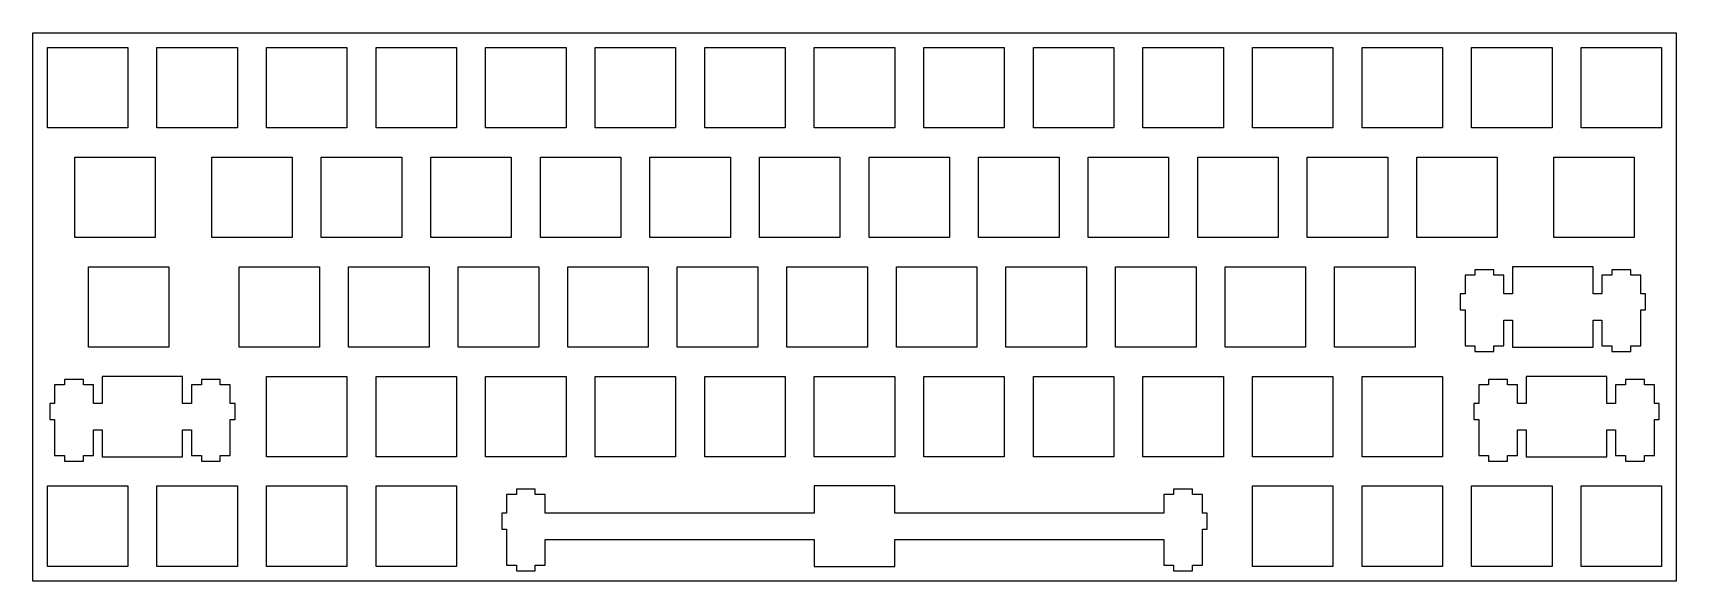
# Model space of a CAD drawing. Extents: x 0 to 286, y 0 to 96.
import ezdxf

# ---------------------------------------------------------------- set-up
doc = ezdxf.new("R2010")
doc.units = 0
doc.layers.get('0').update_dxf_attribs({"linetype": 'CONTINUOUS'})

msp = doc.modelspace()

# ---------------------------------------------------------------- linework, layer by layer
at = {"color": 0}
for p, q in [((0.09508, 95.5075), (285.845, 95.5075)), ((0.09508, 0.25769), (0.09508, 95.5075)), ((285.845, 95.5075), (285.845, 0.25769)), ((2.61965, 92.9831), (16.6192, 92.9831)), ((2.61965, 78.9838), (2.61965, 92.9831)), ((16.6192, 92.9831), (16.6192, 78.9838)), ((21.6697, 92.9831), (35.669, 92.9831)), ((21.6697, 78.9838), (21.6697, 92.9831)), ((35.669, 92.9831), (35.669, 78.9838)), ((40.7197, 92.9831), (54.719, 92.9831)), ((40.7197, 78.9838), (40.7197, 92.9831)), ((54.719, 92.9831), (54.719, 78.9838)), ((59.7697, 92.9831), (73.769, 92.9831)), ((59.7697, 78.9838), (59.7697, 92.9831)), ((73.769, 92.9831), (73.769, 78.9838)), ((78.8197, 92.9831), (92.819, 92.9831)), ((78.8197, 78.9838), (78.8197, 92.9831)), ((92.819, 92.9831), (92.819, 78.9838)), ((97.8683, 92.9831), (111.869, 92.9831)), ((97.8683, 78.9838), (97.8683, 92.9831)), ((111.869, 92.9831), (111.869, 78.9838)), ((116.918, 92.9831), (130.919, 92.9831)), ((116.918, 78.9838), (116.918, 92.9831)), ((130.919, 92.9831), (130.919, 78.9838)), ((135.97, 92.9831), (149.969, 92.9831)), ((135.97, 78.9838), (135.97, 92.9831)), ((149.969, 92.9831), (149.969, 78.9838)), ((155.02, 92.9831), (169.019, 92.9831)), ((155.02, 78.9838), (155.02, 92.9831)), ((169.019, 92.9831), (169.019, 78.9838)), ((174.07, 92.9831), (188.069, 92.9831)), ((174.07, 78.9838), (174.07, 92.9831)), ((188.069, 92.9831), (188.069, 78.9838)), ((193.12, 92.9831), (207.119, 92.9831)), ((193.12, 78.9838), (193.12, 92.9831)), ((207.119, 92.9831), (207.119, 78.9838)), ((212.17, 92.9831), (226.169, 92.9831)), ((212.17, 78.9838), (212.17, 92.9831)), ((226.169, 92.9831), (226.169, 78.9838)), ((231.22, 92.9831), (245.219, 92.9831)), ((231.22, 78.9838), (231.22, 92.9831)), ((245.219, 92.9831), (245.219, 78.9838)), ((250.27, 92.9831), (264.269, 92.9831)), ((250.27, 78.9838), (250.27, 92.9831)), ((264.269, 92.9831), (264.269, 78.9838)), ((269.32, 92.9831), (283.319, 92.9831)), ((269.32, 78.9838), (269.32, 92.9831)), ((283.319, 92.9831), (283.319, 78.9838)), ((16.6192, 78.9838), (2.61965, 78.9838)), ((35.669, 78.9838), (21.6697, 78.9838)), ((54.719, 78.9838), (40.7197, 78.9838)), ((73.769, 78.9838), (59.7697, 78.9838)), ((92.819, 78.9838), (78.8197, 78.9838)), ((111.869, 78.9838), (97.8683, 78.9838)), ((130.919, 78.9838), (116.918, 78.9838)), ((149.969, 78.9838), (135.97, 78.9838)), ((169.019, 78.9838), (155.02, 78.9838)), ((188.069, 78.9838), (174.07, 78.9838)), ((207.119, 78.9838), (193.12, 78.9838)), ((226.169, 78.9838), (212.17, 78.9838)), ((245.219, 78.9838), (231.22, 78.9838)), ((264.269, 78.9838), (250.27, 78.9838)), ((283.319, 78.9838), (269.32, 78.9838)), ((7.38216, 73.9331), (21.3817, 73.9331)), ((7.38216, 59.9338), (7.38216, 73.9331)), ((21.3817, 73.9331), (21.3817, 59.9338)), ((31.1947, 73.9331), (45.194, 73.9331)), ((31.1947, 59.9338), (31.1947, 73.9331)), ((45.194, 73.9331), (45.194, 59.9338)), ((50.2447, 73.9331), (64.244, 73.9331)), ((50.2447, 59.9338), (50.2447, 73.9331)), ((64.244, 73.9331), (64.244, 59.9338)), ((69.2947, 73.9331), (83.294, 73.9331)), ((69.2947, 59.9338), (69.2947, 73.9331)), ((83.294, 73.9331), (83.294, 59.9338)), ((88.3447, 73.9331), (102.344, 73.9331)), ((88.3447, 59.9338), (88.3447, 73.9331)), ((102.344, 73.9331), (102.344, 59.9338)), ((107.395, 73.9331), (121.394, 73.9331)), ((107.395, 59.9338), (107.395, 73.9331)), ((121.394, 73.9331), (121.394, 59.9338)), ((126.445, 73.9331), (140.444, 73.9331)), ((126.445, 59.9338), (126.445, 73.9331)), ((140.444, 73.9331), (140.444, 59.9338)), ((145.495, 73.9331), (159.494, 73.9331)), ((145.495, 59.9338), (145.495, 73.9331)), ((159.494, 73.9331), (159.494, 59.9338)), ((164.545, 73.9331), (178.544, 73.9331)), ((164.545, 59.9338), (164.545, 73.9331)), ((178.544, 73.9331), (178.544, 59.9338)), ((183.595, 73.9331), (197.594, 73.9331)), ((183.595, 59.9338), (183.595, 73.9331)), ((197.594, 73.9331), (197.594, 59.9338)), ((202.645, 73.9331), (216.644, 73.9331)), ((202.645, 59.9338), (202.645, 73.9331)), ((216.644, 73.9331), (216.644, 59.9338)), ((221.695, 73.9331), (235.694, 73.9331)), ((221.695, 59.9338), (221.695, 73.9331)), ((235.694, 73.9331), (235.694, 59.9338)), ((240.745, 73.9331), (254.744, 73.9331)), ((240.745, 59.9338), (240.745, 73.9331)), ((254.744, 73.9331), (254.744, 59.9338)), ((264.557, 73.9331), (278.557, 73.9331)), ((264.557, 59.9338), (264.557, 73.9331)), ((278.557, 73.9331), (278.557, 59.9338)), ((21.3817, 59.9338), (7.38216, 59.9338)), ((45.194, 59.9338), (31.1947, 59.9338)), ((64.244, 59.9338), (50.2447, 59.9338)), ((83.294, 59.9338), (69.2947, 59.9338)), ((102.344, 59.9338), (88.3447, 59.9338)), ((121.394, 59.9338), (107.395, 59.9338)), ((140.444, 59.9338), (126.445, 59.9338)), ((159.494, 59.9338), (145.495, 59.9338)), ((178.544, 59.9338), (164.545, 59.9338)), ((197.594, 59.9338), (183.595, 59.9338)), ((216.644, 59.9338), (202.645, 59.9338)), ((235.694, 59.9338), (221.695, 59.9338)), ((254.744, 59.9338), (240.745, 59.9338)), ((278.557, 59.9338), (264.557, 59.9338)), ((9.76203, 54.8831), (23.7629, 54.8831)), ((9.76203, 40.8838), (9.76203, 54.8831)), ((23.7629, 54.8831), (23.7629, 40.8838)), ((35.9572, 54.8831), (49.9565, 54.8831)), ((35.9572, 40.8838), (35.9572, 54.8831)), ((49.9565, 54.8831), (49.9565, 40.8838)), ((55.0072, 54.8831), (69.0065, 54.8831)), ((55.0072, 40.8838), (55.0072, 54.8831)), ((69.0065, 54.8831), (69.0065, 40.8838)), ((74.0572, 54.8831), (88.0565, 54.8831)), ((74.0572, 40.8838), (74.0572, 54.8831)), ((88.0565, 54.8831), (88.0565, 40.8838)), ((93.1072, 54.8831), (107.107, 54.8831)), ((93.1072, 40.8838), (93.1072, 54.8831)), ((107.107, 54.8831), (107.107, 40.8838)), ((112.157, 54.8831), (126.157, 54.8831)), ((112.157, 40.8838), (112.157, 54.8831)), ((126.157, 54.8831), (126.157, 40.8838)), ((131.207, 54.8831), (145.207, 54.8831)), ((131.207, 40.8838), (131.207, 54.8831)), ((145.207, 54.8831), (145.207, 40.8838)), ((150.257, 54.8831), (164.257, 54.8831)), ((150.257, 40.8838), (150.257, 54.8831)), ((164.257, 54.8831), (164.257, 40.8838)), ((169.307, 54.8831), (183.307, 54.8831)), ((169.307, 40.8838), (169.307, 54.8831)), ((183.307, 54.8831), (183.307, 40.8838)), ((188.357, 54.8831), (202.357, 54.8831)), ((188.357, 40.8838), (188.357, 54.8831)), ((202.357, 54.8831), (202.357, 40.8838)), ((207.407, 54.8831), (221.407, 54.8831)), ((207.407, 40.8838), (207.407, 54.8831)), ((221.407, 54.8831), (221.407, 40.8838)), ((226.457, 54.8831), (240.457, 54.8831)), ((226.457, 40.8838), (226.457, 54.8831)), ((240.457, 54.8831), (240.457, 40.8838)), ((254.161, 54.3334), (250.862, 54.3334)), ((250.862, 54.3334), (250.862, 53.4127)), ((254.161, 53.4127), (254.161, 54.3334)), ((257.412, 54.8831), (257.412, 50.1826)), ((271.413, 54.8831), (257.412, 54.8831)), ((271.413, 50.1826), (271.413, 54.8831)), ((277.963, 54.3334), (274.662, 54.3334)), ((274.662, 54.3334), (274.662, 53.4127)), ((277.963, 53.4127), (277.963, 54.3334)), ((250.862, 53.4127), (249.137, 53.4127)), ((249.137, 53.4127), (249.137, 50.1826)), ((255.888, 53.4127), (254.161, 53.4127)), ((255.888, 50.1826), (255.888, 53.4127)), ((274.662, 53.4127), (272.937, 53.4127)), ((272.937, 53.4127), (272.937, 50.1826)), ((279.688, 53.4127), (277.963, 53.4127)), ((279.688, 50.1826), (279.688, 53.4127)), ((249.137, 50.1826), (248.313, 50.1826)), ((248.313, 50.1826), (248.313, 47.3837)), ((257.412, 50.1826), (255.888, 50.1826)), ((272.937, 50.1826), (271.413, 50.1826)), ((280.512, 50.1826), (279.688, 50.1826)), ((280.512, 47.3837), (280.512, 50.1826)), ((248.313, 47.3837), (249.137, 47.3837)), ((249.137, 47.3837), (249.137, 41.1138)), ((279.688, 41.1138), (279.688, 47.3837)), ((279.688, 47.3837), (280.512, 47.3837)), ((255.888, 41.1138), (255.888, 45.5828)), ((255.888, 45.5828), (257.412, 45.5828)), ((257.412, 45.5828), (257.412, 40.8838)), ((271.413, 40.8838), (271.413, 45.5828)), ((271.413, 45.5828), (272.937, 45.5828)), ((272.937, 45.5828), (272.937, 41.1138)), ((23.7629, 40.8838), (9.76203, 40.8838)), ((49.9565, 40.8838), (35.9572, 40.8838)), ((69.0065, 40.8838), (55.0072, 40.8838)), ((88.0565, 40.8838), (74.0572, 40.8838)), ((107.107, 40.8838), (93.1072, 40.8838)), ((126.157, 40.8838), (112.157, 40.8838)), ((145.207, 40.8838), (131.207, 40.8838)), ((164.257, 40.8838), (150.257, 40.8838)), ((183.307, 40.8838), (169.307, 40.8838)), ((202.357, 40.8838), (188.357, 40.8838)), ((221.407, 40.8838), (207.407, 40.8838)), ((240.457, 40.8838), (226.457, 40.8838)), ((249.137, 41.1138), (250.862, 41.1138)), ((250.862, 41.1138), (250.862, 40.1327)), ((250.862, 40.1327), (254.161, 40.1327)), ((254.161, 40.1327), (254.161, 41.1138)), ((254.161, 41.1138), (255.888, 41.1138)), ((257.412, 40.8838), (271.413, 40.8838)), ((272.937, 41.1138), (274.662, 41.1138)), ((274.662, 41.1138), (274.662, 40.1327)), ((274.662, 40.1327), (277.963, 40.1327)), ((277.963, 40.1327), (277.963, 41.1138)), ((277.963, 41.1138), (279.688, 41.1138)), ((5.59484, 34.3628), (3.86955, 34.3628)), ((3.86955, 34.3628), (3.86955, 31.1326)), ((8.89385, 35.2848), (5.59484, 35.2848)), ((5.59484, 35.2848), (5.59484, 34.3628)), ((8.89385, 34.3628), (8.89385, 35.2848)), ((10.6192, 34.3628), (8.89385, 34.3628)), ((10.6192, 31.1326), (10.6192, 34.3628)), ((12.1447, 35.833), (12.1447, 31.1326)), ((26.1441, 35.833), (12.1447, 35.833)), ((26.1441, 31.1326), (26.1441, 35.833)), ((29.3949, 34.3628), (27.6696, 34.3628)), ((27.6696, 34.3628), (27.6696, 31.1326)), ((32.694, 35.2848), (29.3949, 35.2848)), ((29.3949, 35.2848), (29.3949, 34.3628)), ((32.694, 34.3628), (32.694, 35.2848)), ((34.4193, 34.3628), (32.694, 34.3628)), ((34.4193, 31.1326), (34.4193, 34.3628)), ((40.7197, 35.833), (54.719, 35.833)), ((40.7197, 21.8336), (40.7197, 35.833)), ((54.719, 35.833), (54.719, 21.8336)), ((59.7697, 35.833), (73.769, 35.833)), ((59.7697, 21.8336), (59.7697, 35.833)), ((73.769, 35.833), (73.769, 21.8336)), ((78.8197, 35.833), (92.819, 35.833)), ((78.8197, 21.8336), (78.8197, 35.833)), ((92.819, 35.833), (92.819, 21.8336)), ((97.8683, 35.833), (111.869, 35.833)), ((97.8683, 21.8336), (97.8683, 35.833)), ((111.869, 35.833), (111.869, 21.8336)), ((116.918, 35.833), (130.919, 35.833)), ((116.918, 21.8336), (116.918, 35.833)), ((130.919, 35.833), (130.919, 21.8336)), ((135.97, 35.833), (149.969, 35.833)), ((135.97, 21.8336), (135.97, 35.833)), ((149.969, 35.833), (149.969, 21.8336)), ((155.02, 35.833), (169.019, 35.833)), ((155.02, 21.8336), (155.02, 35.833)), ((169.019, 35.833), (169.019, 21.8336)), ((174.07, 35.833), (188.069, 35.833)), ((174.07, 21.8336), (174.07, 35.833)), ((188.069, 35.833), (188.069, 21.8336)), ((193.12, 35.833), (207.119, 35.833)), ((193.12, 21.8336), (193.12, 35.833)), ((207.119, 35.833), (207.119, 21.8336)), ((212.17, 35.833), (226.169, 35.833)), ((212.17, 21.8336), (212.17, 35.833)), ((226.169, 35.833), (226.169, 21.8336)), ((231.22, 35.833), (245.219, 35.833)), ((231.22, 21.8336), (231.22, 35.833)), ((245.219, 35.833), (245.219, 21.8336)), ((253.243, 34.3628), (251.52, 34.3628)), ((251.52, 34.3628), (251.52, 31.1326)), ((256.544, 35.2848), (253.243, 35.2848)), ((253.243, 35.2848), (253.243, 34.3628)), ((256.544, 34.3628), (256.544, 35.2848)), ((258.269, 34.3628), (256.544, 34.3628)), ((258.269, 31.1326), (258.269, 34.3628)), ((259.795, 35.833), (259.795, 31.1326)), ((273.794, 35.833), (259.795, 35.833)), ((273.794, 31.1326), (273.794, 35.833)), ((277.045, 34.3628), (275.32, 34.3628)), ((275.32, 34.3628), (275.32, 31.1326)), ((280.344, 35.2848), (277.045, 35.2848)), ((277.045, 35.2848), (277.045, 34.3628)), ((280.344, 34.3628), (280.344, 35.2848)), ((282.069, 34.3628), (280.344, 34.3628)), ((282.069, 31.1326), (282.069, 34.3628)), ((3.86955, 31.1326), (3.04409, 31.1326)), ((3.04409, 31.1326), (3.04409, 28.3338)), ((12.1447, 31.1326), (10.6192, 31.1326)), ((27.6696, 31.1326), (26.1441, 31.1326)), ((35.2447, 31.1326), (34.4193, 31.1326)), ((35.2447, 28.3338), (35.2447, 31.1326)), ((251.52, 31.1326), (250.694, 31.1326)), ((250.694, 31.1326), (250.694, 28.3338)), ((259.795, 31.1326), (258.269, 31.1326)), ((275.32, 31.1326), (273.794, 31.1326)), ((282.895, 31.1326), (282.069, 31.1326)), ((282.895, 28.3338), (282.895, 31.1326)), ((3.04409, 28.3338), (3.86955, 28.3338)), ((3.86955, 28.3338), (3.86955, 22.0638)), ((10.6192, 22.0638), (10.6192, 26.5327)), ((10.6192, 26.5327), (12.1447, 26.5327)), ((12.1447, 26.5327), (12.1447, 21.8336)), ((26.1441, 21.8336), (26.1441, 26.5327)), ((26.1441, 26.5327), (27.6696, 26.5327)), ((27.6696, 26.5327), (27.6696, 22.0638)), ((34.4193, 22.0638), (34.4193, 28.3338)), ((34.4193, 28.3338), (35.2447, 28.3338)), ((250.694, 28.3338), (251.52, 28.3338)), ((251.52, 28.3338), (251.52, 22.0638)), ((258.269, 22.0638), (258.269, 26.5327)), ((258.269, 26.5327), (259.795, 26.5327)), ((259.795, 26.5327), (259.795, 21.8336)), ((273.794, 21.8336), (273.794, 26.5327)), ((273.794, 26.5327), (275.32, 26.5327)), ((275.32, 26.5327), (275.32, 22.0638)), ((282.069, 22.0638), (282.069, 28.3338)), ((282.069, 28.3338), (282.895, 28.3338)), ((3.86955, 22.0638), (5.59484, 22.0638)), ((5.59484, 22.0638), (5.59484, 21.0826)), ((5.59484, 21.0826), (8.89385, 21.0826)), ((8.89385, 21.0826), (8.89385, 22.0638)), ((8.89385, 22.0638), (10.6192, 22.0638)), ((12.1447, 21.8336), (26.1441, 21.8336)), ((27.6696, 22.0638), (29.3949, 22.0638)), ((29.3949, 22.0638), (29.3949, 21.0826)), ((29.3949, 21.0826), (32.694, 21.0826)), ((32.694, 21.0826), (32.694, 22.0638)), ((32.694, 22.0638), (34.4193, 22.0638)), ((54.719, 21.8336), (40.7197, 21.8336)), ((73.769, 21.8336), (59.7697, 21.8336)), ((92.819, 21.8336), (78.8197, 21.8336)), ((111.869, 21.8336), (97.8683, 21.8336)), ((130.919, 21.8336), (116.918, 21.8336)), ((149.969, 21.8336), (135.97, 21.8336)), ((169.019, 21.8336), (155.02, 21.8336)), ((188.069, 21.8336), (174.07, 21.8336)), ((207.119, 21.8336), (193.12, 21.8336)), ((226.169, 21.8336), (212.17, 21.8336)), ((245.219, 21.8336), (231.22, 21.8336)), ((251.52, 22.0638), (253.243, 22.0638)), ((253.243, 22.0638), (253.243, 21.0826)), ((253.243, 21.0826), (256.544, 21.0826)), ((256.544, 21.0826), (256.544, 22.0638)), ((256.544, 22.0638), (258.269, 22.0638)), ((259.795, 21.8336), (273.794, 21.8336)), ((275.32, 22.0638), (277.045, 22.0638)), ((277.045, 22.0638), (277.045, 21.0826)), ((277.045, 21.0826), (280.344, 21.0826)), ((280.344, 21.0826), (280.344, 22.0638)), ((280.344, 22.0638), (282.069, 22.0638)), ((2.61965, 16.7831), (16.6192, 16.7831)), ((2.61965, 2.78364), (2.61965, 16.7831)), ((16.6192, 16.7831), (16.6192, 2.78364)), ((21.6697, 16.7831), (35.669, 16.7831)), ((21.6697, 2.78364), (21.6697, 16.7831)), ((35.669, 16.7831), (35.669, 2.78364)), ((40.7197, 16.7831), (54.719, 16.7831)), ((40.7197, 2.78364), (40.7197, 16.7831)), ((54.719, 16.7831), (54.719, 2.78364)), ((59.7697, 16.7831), (73.769, 16.7831)), ((59.7697, 2.78364), (59.7697, 16.7831)), ((73.769, 16.7831), (73.769, 2.78364)), ((84.1692, 15.3128), (82.4438, 15.3128)), ((82.4438, 15.3128), (82.4438, 12.0826)), ((87.4695, 16.2347), (84.1692, 16.2347)), ((84.1692, 16.2347), (84.1692, 15.3128)), ((87.4695, 15.3128), (87.4695, 16.2347)), ((89.1949, 15.3128), (87.4695, 15.3128)), ((89.1949, 12.0826), (89.1949, 15.3128)), ((135.97, 16.7831), (135.97, 12.0826)), ((149.969, 16.7831), (135.97, 16.7831)), ((149.969, 12.0826), (149.969, 16.7831)), ((198.469, 15.3128), (196.744, 15.3128)), ((196.744, 15.3128), (196.744, 12.0826)), ((201.769, 16.2347), (198.469, 16.2347)), ((198.469, 16.2347), (198.469, 15.3128)), ((201.769, 15.3128), (201.769, 16.2347)), ((203.495, 15.3128), (201.769, 15.3128)), ((203.495, 12.0826), (203.495, 15.3128)), ((212.17, 16.7831), (226.169, 16.7831)), ((212.17, 2.78364), (212.17, 16.7831)), ((226.169, 16.7831), (226.169, 2.78364)), ((231.22, 16.7831), (245.219, 16.7831)), ((231.22, 2.78364), (231.22, 16.7831)), ((245.219, 16.7831), (245.219, 2.78364)), ((250.27, 16.7831), (264.269, 16.7831)), ((250.27, 2.78364), (250.27, 16.7831)), ((264.269, 16.7831), (264.269, 2.78364)), ((269.32, 16.7831), (283.319, 16.7831)), ((269.32, 2.78364), (269.32, 16.7831)), ((283.319, 16.7831), (283.319, 2.78364)), ((82.4438, 12.0826), (81.6197, 12.0826)), ((81.6197, 12.0826), (81.6197, 9.28384)), ((135.97, 12.0826), (89.1949, 12.0826)), ((196.744, 12.0826), (149.969, 12.0826)), ((204.319, 12.0826), (203.495, 12.0826)), ((204.319, 9.28384), (204.319, 12.0826)), ((81.6197, 9.28384), (82.4438, 9.28384)), ((82.4438, 9.28384), (82.4438, 3.01377)), ((203.495, 3.01377), (203.495, 9.28384)), ((203.495, 9.28384), (204.319, 9.28384)), ((89.1949, 3.01377), (89.1949, 7.48411)), ((89.1949, 7.48411), (135.97, 7.48411)), ((135.97, 7.48411), (135.97, 2.78364)), ((149.969, 2.78364), (149.969, 7.48411)), ((149.969, 7.48411), (196.744, 7.48411)), ((196.744, 7.48411), (196.744, 3.01377)), ((82.4438, 3.01377), (84.1692, 3.01377)), ((84.1692, 3.01377), (84.1692, 2.03261)), ((87.4695, 2.03261), (87.4695, 3.01377)), ((87.4695, 3.01377), (89.1949, 3.01377)), ((196.744, 3.01377), (198.469, 3.01377)), ((198.469, 3.01377), (198.469, 2.03261)), ((201.769, 2.03261), (201.769, 3.01377)), ((201.769, 3.01377), (203.495, 3.01377)), ((285.845, 0.25769), (0.09508, 0.25769)), ((16.6192, 2.78364), (2.61965, 2.78364)), ((35.669, 2.78364), (21.6697, 2.78364)), ((54.719, 2.78364), (40.7197, 2.78364)), ((73.769, 2.78364), (59.7697, 2.78364)), ((84.1692, 2.03261), (87.4695, 2.03261)), ((135.97, 2.78364), (149.969, 2.78364)), ((198.469, 2.03261), (201.769, 2.03261)), ((226.169, 2.78364), (212.17, 2.78364)), ((245.219, 2.78364), (231.22, 2.78364)), ((264.269, 2.78364), (250.27, 2.78364)), ((283.319, 2.78364), (269.32, 2.78364))]:
    msp.add_line(p, q, dxfattribs=at)

doc.saveas('drawing.dxf')
